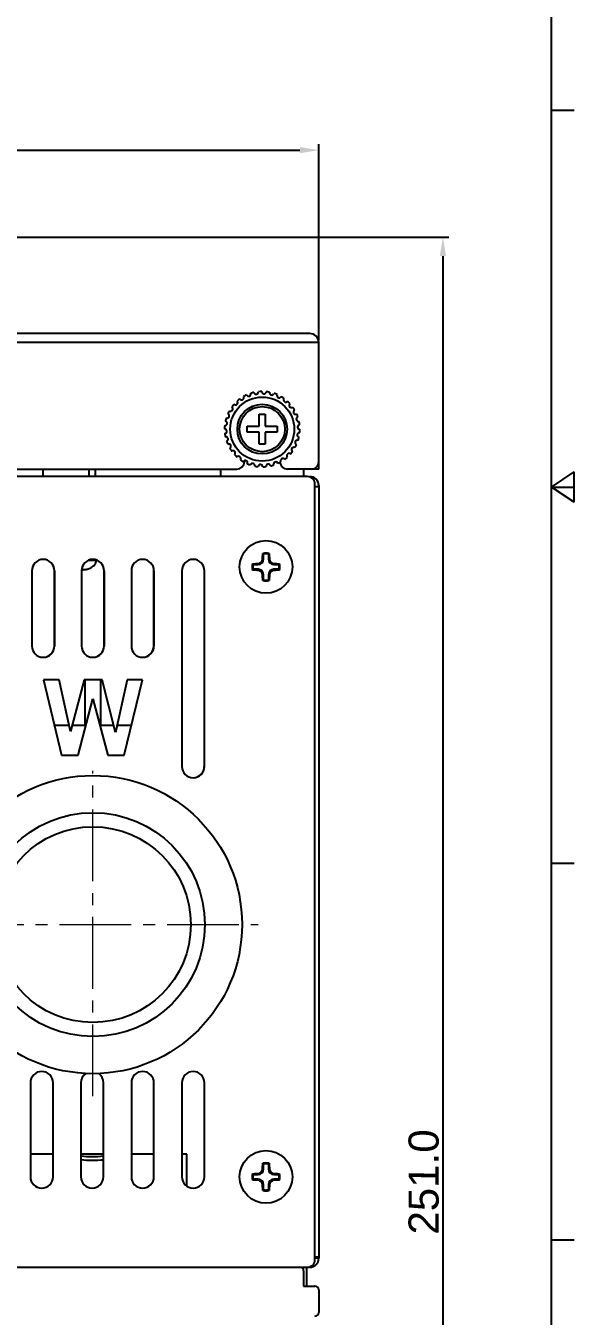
# Model space of a CAD drawing. Header units: millimetres. Extents: x 12659 to 13466, y -343 to 215.
# Drawn here: x 13393.1 to 13465.9, y -169.3 to 2.1 of the extents above; entities that cross this region are included whole.
import ezdxf

# ---------------------------------------------------------------- set-up
doc = ezdxf.new("R2010")
doc.units = ezdxf.units.MM
doc.header["$PDMODE"] = 3
doc.header["$PDSIZE"] = 1
doc.linetypes.add('CENTER2', pattern=[28.575, 19.05, -3.175, 3.175, -3.175])
doc.linetypes.add('CENTERX2', pattern=[101.6, 63.5, -12.7, 12.7, -12.7])
doc.layers.get('0').update_dxf_attribs({"linetype": 'CONTINUOUS'})
doc.layers.get('Defpoints').update_dxf_attribs({"linetype": 'CONTINUOUS'})
doc.layers.add('3', color=112, linetype='CENTERX2', lineweight=15)
doc.layers.add('Dim', color=1, linetype='CONTINUOUS')
doc.styles.add('OMI-1', font='arial.ttf', dxfattribs={"oblique": 1})
doc.dimstyles.new('1', dxfattribs={"dimtxt": 4, "dimasz": 2.5, "dimexe": 0.8, "dimexo": 0.3, "dimgap": 0.5, "dimtad": 1, "dimtoh": 1, "dimdec": 1, "dimzin": 0, "dimdsep": 46, "dimtxsty": 'OMI-1', "dimcen": 0, "dimclrd": 256, "dimclre": 256, "dimclrt": 256, "dimadec": 0, "dimazin": 0, "dimtfac": 0.8, "dimtdec": 1, "dimtix": 1, "dimtmove": 0, "dimatfit": 3, "dimfxl": 1, "dimtolj": 1, "dimtzin": 0, "dimarcsym": 0})

# ---------------------------------------------------------------- blocks, each defined once
blk = doc.blocks.new('*D6282')
at = {"layer": 'Defpoints', "color": 0}
for p in [(13375.5, -25.98), (13416.5, -276.97), (13448.49, -276.97)]:
    blk.add_point(p, dxfattribs=at)
at = {"layer": 'Dim', "lineweight": -2}
for p, q in [((13375.8, -25.98), (13449.29, -25.98)), ((13448.49, -28.48), (13448.49, -274.47)), ((13416.8, -276.97), (13449.29, -276.97))]:
    blk.add_line(p, q, dxfattribs=at)
at = {"layer": 'Dim'}
for points in [[(13448.9, -28.48), (13448.07, -28.48), (13448.49, -25.98)], [(13448.07, -274.47), (13448.9, -274.47), (13448.49, -276.97)]]:
    blk.add_solid(points, dxfattribs=at)
at = {"layer": 'Dim', "insert": (13445.95, -151.48), "char_height": 4, "attachment_point": 5, "rotation": 90, "style": 'OMI-1'}
blk.add_mtext('\\A1;251.0', dxfattribs=at)
blk = doc.blocks.new('*D6283')
at = {"layer": 'Defpoints', "color": 0}
for p in [(13432, -14.42), (13292, -39.97), (13432, -39.97)]:
    blk.add_point(p, dxfattribs=at)
at = {"layer": 'Dim', "lineweight": -2}
for p, q in [((13292, -39.67), (13292, -13.62)), ((13432, -39.67), (13432, -13.62)), ((13294.5, -14.42), (13429.5, -14.42))]:
    blk.add_line(p, q, dxfattribs=at)
at = {"layer": 'Dim'}
for points in [[(13294.5, -14), (13294.5, -14.83), (13292, -14.42)], [(13429.5, -14.83), (13429.5, -14), (13432, -14.42)]]:
    blk.add_solid(points, dxfattribs=at)
at = {"layer": 'Dim', "insert": (13362, -11.87), "char_height": 4, "attachment_point": 5, "style": 'OMI-1'}
blk.add_mtext('\\A1;140.0', dxfattribs=at)

msp = doc.modelspace()

# ---------------------------------------------------------------- linework, layer by layer
for p, q in [((13462.92, -339.16), (13462.92, 210.84)), ((13465.92, -9.16), (13462.92, -9.16)), ((13462.92, -59.16), (13465.92, -57.16)), ((13465.92, -61.16), (13465.92, -57.16)), ((13462.92, -59.16), (13465.92, -59.16)), ((13465.92, -61.16), (13462.92, -59.16)), ((13465.92, -109.16), (13462.92, -109.16)), ((13465.92, -159.16), (13462.92, -159.16))]:
    msp.add_line(p, q)
at = {"color": 7, "linetype": 'Continuous'}
for p, q in [((13430.8, -38.77), (13293.2, -38.77)), ((13432, -39.97), (13292, -39.97)), ((13432, -56.77), (13432, -39.97)), ((13424.1, -51.07), (13424.1, -49.47)), ((13424.1, -49.47), (13424.9, -49.47)), ((13424.9, -49.47), (13424.9, -51.07)), ((13422.5, -51.87), (13422.5, -51.07)), ((13422.5, -51.07), (13424.1, -51.07)), ((13424.9, -51.07), (13426.5, -51.07)), ((13426.5, -51.07), (13426.5, -51.87)), ((13424.1, -51.87), (13422.5, -51.87)), ((13424.1, -53.47), (13424.1, -51.87)), ((13424.9, -51.87), (13424.9, -53.47)), ((13426.5, -51.87), (13424.9, -51.87)), ((13424.9, -53.47), (13424.1, -53.47)), ((13422.15, -55.65), (13422.14, -55.81)), ((13353.02, -56.77), (13421.14, -56.77)), ((13430.5, -57.77), (13353.02, -57.77)), ((13395.4, -57.77), (13395.4, -56.77)), ((13401.5, -57.77), (13401.5, -56.77)), ((13402.3, -56.77), (13402.3, -57.77)), ((13419, -57.77), (13419, -56.77)), ((13432, -56.77), (13427.85, -56.77)), ((13430, -56.77), (13430, -57.77)), ((13431.5, -161.77), (13431.5, -58.77)), ((13431.5, -59.07), (13432, -59.07)), ((13432, -58.97), (13432, -161.57)), ((13424.69, -68.71), (13424.69, -68.05)), ((13425.31, -68.05), (13425.31, -68.71)), ((13400.54, -70.12), (13401.15, -70.12)), ((13401.49, -68.87), (13402.3, -68.87)), ((13402.09, -69.68), (13402.03, -69.68)), ((13402.3, -68.8), (13402.3, -68.87)), ((13423.27, -69.46), (13423.94, -69.46)), ((13423.94, -70.08), (13423.27, -70.08)), ((13423.94, -69.46), (13423.94, -69.32)), ((13423.94, -70.08), (13423.94, -70.23)), ((13424.69, -68.71), (13424.54, -68.71)), ((13425.31, -68.71), (13425.45, -68.71)), ((13426.06, -69.46), (13426.06, -69.32)), ((13426.06, -69.46), (13426.72, -69.46)), ((13426.06, -70.08), (13426.06, -70.23)), ((13426.72, -70.08), (13426.06, -70.08)), ((13393.92, -70.27), (13393.92, -80.27)), ((13396.9, -70.27), (13396.9, -80.27)), ((13396.92, -80.27), (13396.92, -70.27)), ((13400.52, -70.27), (13400.52, -80.27)), ((13403.5, -70.27), (13403.5, -80.27)), ((13403.52, -80.27), (13403.52, -70.27)), ((13407.12, -70.27), (13407.12, -80.27)), ((13410.1, -70.27), (13410.1, -80.27)), ((13410.12, -80.27), (13410.12, -70.27)), ((13413.82, -70.27), (13413.82, -96.27)), ((13416.8, -70.27), (13416.8, -96.27)), ((13416.82, -96.27), (13416.82, -70.27)), ((13424.69, -70.83), (13424.54, -70.83)), ((13424.69, -71.5), (13424.69, -70.83)), ((13425.31, -70.83), (13425.31, -71.5)), ((13425.31, -70.83), (13425.45, -70.83)), ((13395.46, -84.77), (13397.85, -94.77)), ((13397.53, -84.77), (13395.46, -84.77)), ((13399.04, -91.64), (13397.53, -84.77)), ((13400.86, -84.77), (13399.04, -91.64)), ((13403.26, -84.77), (13400.86, -84.77)), ((13400.99, -90.77), (13400.99, -84.77)), ((13403.01, -84.77), (13403.01, -90.77)), ((13405.02, -91.76), (13403.26, -84.77)), ((13406.55, -84.77), (13405.02, -91.76)), ((13406.16, -94.77), (13408.59, -84.77)), ((13408.59, -84.77), (13406.55, -84.77)), ((13400.04, -94.77), (13402.02, -87.3)), ((13402.02, -87.3), (13404.01, -94.77)), ((13396.89, -90.77), (13398.84, -90.77)), ((13399.27, -90.77), (13401.1, -90.77)), ((13402.95, -90.77), (13404.77, -90.77)), ((13405.23, -90.77), (13407.13, -90.77)), ((13397.85, -94.77), (13400.04, -94.77)), ((13404.01, -94.77), (13406.16, -94.77)), ((13393.72, -138.27), (13393.72, -150.77)), ((13396.72, -150.77), (13396.72, -138.27)), ((13400.42, -138.27), (13400.42, -150.77)), ((13403.42, -150.77), (13403.42, -138.27)), ((13407.12, -138.27), (13407.12, -150.77)), ((13410.12, -150.77), (13410.12, -138.27)), ((13413.82, -138.27), (13413.82, -150.77)), ((13416.82, -150.77), (13416.82, -138.27)), ((13396.72, -147.77), (13393.72, -147.77)), ((13403.42, -147.77), (13400.42, -147.77)), ((13410.12, -147.77), (13407.12, -147.77)), ((13414.5, -147.77), (13413.82, -147.77)), ((13414.5, -152.02), (13414.5, -147.77)), ((13424.69, -149.71), (13424.69, -149.05)), ((13425.31, -149.05), (13425.31, -149.71)), ((13423.27, -150.46), (13423.94, -150.46)), ((13423.94, -150.46), (13423.94, -150.32)), ((13424.69, -149.71), (13424.54, -149.71)), ((13425.31, -149.71), (13425.45, -149.71)), ((13426.06, -150.46), (13426.06, -150.32)), ((13426.06, -150.46), (13426.72, -150.46)), ((13423.94, -151.08), (13423.27, -151.08)), ((13423.94, -151.08), (13423.94, -151.23)), ((13424.69, -151.83), (13424.54, -151.83)), ((13424.69, -152.5), (13424.69, -151.83)), ((13425.31, -151.83), (13425.45, -151.83)), ((13425.31, -151.83), (13425.31, -152.5)), ((13426.72, -151.08), (13426.06, -151.08)), ((13426.06, -151.08), (13426.06, -151.23)), ((13293.5, -162.77), (13430.5, -162.77)), ((13430.4, -165.27), (13430.4, -162.77)), ((13430.8, -162.77), (13430.8, -162.73)), ((13431.5, -161.37), (13432, -161.37)), ((13432, -161.57), (13431.5, -161.57)), ((13430, -163.27), (13430, -165.27)), ((13430, -165.27), (13431.5, -165.27)), ((13432, -165.77), (13432, -168.77))]:
    msp.add_line(p, q, dxfattribs=at)
for centre, radius in [((13424.5, -51.47), 4.25), ((13424.5, -51.47), 3.3), ((13424.5, -51.47), 3), ((13425, -69.77), 3.5), ((13402.02, -117.27), 19.8), ((13402.02, -117.27), 14.86), ((13402.02, -117.27), 13), ((13425, -150.77), 3.5)]:
    msp.add_circle(centre, radius, dxfattribs=at)
for centre, radius, start, end in [((13430.8, -39.97), 1.2, 0, 90), ((13420.95, -47.95), 0.3, 226.9437, 43.5055), ((13424.5, -51.47), 5, 126.6629, 131.7863), ((13421.76, -47.29), 0.3, 214.9437, 31.5055), ((13424.5, -51.47), 5, 114.6629, 119.7863), ((13422.69, -46.81), 0.3, 202.9437, 19.5055), ((13424.5, -51.47), 5, 102.6629, 107.7863), ((13423.69, -46.54), 0.3, 190.9437, 7.5055), ((13424.5, -51.47), 5, 90.6629, 95.7863), ((13424.74, -46.48), 0.3, 178.9437, 355.5055), ((13424.5, -51.47), 5, 78.6629, 83.7863), ((13425.77, -46.64), 0.3, 166.9437, 343.5055), ((13424.5, -51.47), 5, 66.6629, 71.7863), ((13426.75, -47.01), 0.3, 154.9437, 331.5055), ((13424.5, -51.47), 5, 54.6629, 59.7863), ((13427.63, -47.58), 0.3, 142.9437, 319.5055), ((13424.5, -51.47), 5, 42.6629, 47.7863), ((13419.82, -49.7), 0.3, 250.9437, 67.5055), ((13424.5, -51.47), 5, 150.6629, 155.7863), ((13420.29, -48.77), 0.3, 238.9437, 55.5055), ((13424.5, -51.47), 5, 138.6629, 143.7863), ((13428.37, -48.31), 0.3, 130.9437, 307.5055), ((13424.5, -51.47), 5, 30.6629, 35.7863), ((13428.94, -49.19), 0.3, 118.9437, 295.5055), ((13424.5, -51.47), 5, 18.6629, 23.7863), ((13424.5, -51.47), 5, 174.6629, 179.7863), ((13419.55, -50.71), 0.3, 262.9437, 79.5055), ((13424.5, -51.47), 5, 162.6629, 167.7863), ((13429.32, -50.16), 0.3, 106.9437, 283.5055), ((13429.49, -51.19), 0.3, 94.9437, 271.5055), ((13424.5, -51.47), 5, 6.6629, 11.7863), ((13419.5, -51.75), 0.3, 274.9437, 91.5055), ((13424.5, -51.47), 5, 186.6629, 191.7863), ((13419.67, -52.79), 0.3, 286.9437, 103.5055), ((13424.5, -51.47), 5, 198.6629, 203.7863), ((13429.17, -53.25), 0.3, 70.9437, 247.5055), ((13429.44, -52.24), 0.3, 82.9437, 259.5055), ((13424.5, -51.47), 5, 342.6629, 347.7863), ((13424.5, -51.47), 5, 354.6629, 359.7863), ((13420.05, -53.76), 0.3, 298.9437, 115.5055), ((13424.5, -51.47), 5, 210.6629, 215.7863), ((13420.62, -54.63), 0.3, 310.9437, 127.5055), ((13428.05, -54.99), 0.3, 46.9437, 223.5055), ((13424.5, -51.47), 5, 318.6629, 323.7863), ((13428.7, -54.18), 0.3, 58.9437, 235.5055), ((13424.5, -51.47), 5, 330.6629, 335.7863), ((13424.5, -51.47), 5, 222.6629, 227.7863), ((13421.36, -55.37), 0.3, 322.9437, 139.5055), ((13421.14, -55.77), 1, 270, 358), ((13424.5, -51.47), 5, 234.6629, 239.7863), ((13422.24, -55.94), 0.3, 334.9437, 151.5055), ((13424.5, -51.47), 5, 246.6629, 251.7863), ((13423.22, -56.31), 0.3, 346.9437, 163.5055), ((13424.5, -51.47), 5, 258.6629, 263.7863), ((13424.25, -56.47), 0.3, 358.9437, 175.5055), ((13424.5, -51.47), 5, 270.6629, 275.7863), ((13425.3, -56.41), 0.3, 10.9437, 187.5055), ((13424.5, -51.47), 5, 282.6629, 287.7863), ((13426.31, -56.13), 0.3, 22.9437, 199.5055), ((13424.5, -51.47), 5, 294.6629, 299.7863), ((13427.85, -55.77), 1, 186.2466, 270), ((13427.24, -55.66), 0.3, 34.9437, 211.5055), ((13424.5, -51.47), 5, 306.6629, 311.7863), ((13431, -55.77), 1, 270, 0), ((13430.5, -58.77), 1, 0, 90), ((13430.8, -58.97), 1.2, 0, 90), ((13425, -69.77), 1.85, 77.226, 102.774), ((13421.06, -72.38), 5.65, 50.1171, 51.3999), ((13425, -69.77), 1.75, 79.7747, 100.2253), ((13428.93, -72.38), 5.65, 128.6001, 129.8829), ((13395.42, -70.27), 1.5, 0, 180), ((13402.02, -70.27), 1.5, 0, 180), ((13399.5, -59.82), 10.43, 278.7639, 279.1193), ((13401.02, -68.66), 1.48, 316.7094, 352.7372), ((13408.62, -70.27), 1.5, 0, 180), ((13415.32, -70.27), 1.5, 0, 180), ((13425, -69.77), 1.85, 167.226, 192.774), ((13427.61, -65.84), 5.65, 218.6001, 219.8829), ((13427.61, -73.71), 5.65, 140.1171, 141.3999), ((13425, -69.77), 1.75, 169.7747, 190.2253), ((13423.94, -68.71), 0.75, 270, 0), ((13423.91, -68.68), 0.633, 272.6519, 357.3481), ((13423.94, -70.83), 0.75, 0, 90), ((13423.91, -70.86), 0.633, 2.6519, 87.3481), ((13426.06, -68.71), 0.75, 180, 270), ((13426.06, -70.83), 0.75, 90, 180), ((13426.09, -68.68), 0.633, 182.6519, 267.3481), ((13426.09, -70.86), 0.633, 92.6519, 177.3481), ((13422.38, -65.84), 5.65, 320.1171, 321.3999), ((13425, -69.77), 1.75, 349.7747, 10.2253), ((13422.38, -73.71), 5.65, 38.6001, 39.8829), ((13425, -69.77), 1.85, 347.226, 12.774), ((13421.06, -67.16), 5.65, 308.6001, 309.8829), ((13425, -69.77), 1.85, 257.226, 282.774), ((13425, -69.77), 1.75, 259.7747, 280.2253), ((13428.93, -67.16), 5.65, 230.1171, 231.3999), ((13395.42, -80.27), 1.5, 180, 0), ((13395.4, -80.27), 1.5, 270.5179, 0), ((13402.02, -80.27), 1.5, 180, 0), ((13402, -80.27), 1.5, 270.5179, 0), ((13408.62, -80.27), 1.5, 180, 0), ((13408.6, -80.27), 1.5, 270.5179, 0), ((13415.32, -96.27), 1.5, 180, 0), ((13415.3, -96.27), 1.5, 270.5179, 0), ((13395.22, -138.27), 1.5, 0, 180), ((13401.92, -138.27), 1.5, 124.9476, 180), ((13401.92, -138.27), 1.5, 0, 54.6301), ((13408.62, -138.27), 1.5, 0, 180), ((13415.32, -138.27), 1.5, 0, 180), ((13402, -134.57), 13.5, 263.3023, 276.0711), ((13402, -134.57), 14, 263.5393, 275.8558), ((13425, -150.77), 1.85, 77.226, 102.774), ((13421.06, -153.38), 5.65, 50.1171, 51.3999), ((13425, -150.77), 1.75, 79.7747, 100.2253), ((13428.93, -153.38), 5.65, 128.6001, 129.8829), ((13395.22, -150.77), 1.5, 180, 0), ((13401.92, -150.77), 1.5, 180, 0), ((13408.62, -150.77), 1.5, 180, 0), ((13415.32, -150.77), 1.5, 180, 0), ((13425, -150.77), 1.85, 167.226, 192.774), ((13427.61, -146.84), 5.65, 218.6001, 219.8829), ((13425, -150.77), 1.75, 169.7747, 190.2253), ((13423.94, -149.71), 0.75, 270, 0), ((13423.91, -149.68), 0.633, 272.6519, 357.3481), ((13426.06, -149.71), 0.75, 180, 270), ((13426.09, -149.68), 0.633, 182.6519, 267.3481), ((13422.38, -146.84), 5.65, 320.1171, 321.3999), ((13425, -150.77), 1.75, 349.7747, 10.2253), ((13425, -150.77), 1.85, 347.226, 12.774), ((13427.61, -154.71), 5.65, 140.1171, 141.3999), ((13423.94, -151.83), 0.75, 0, 90), ((13423.91, -151.86), 0.633, 2.6519, 87.3481), ((13421.06, -148.16), 5.65, 308.6001, 309.8829), ((13425, -150.77), 1.75, 259.7747, 280.2253), ((13426.06, -151.83), 0.75, 90, 180), ((13428.93, -148.16), 5.65, 230.1171, 231.3999), ((13426.09, -151.86), 0.633, 92.6519, 177.3481), ((13422.38, -154.71), 5.65, 38.6001, 39.8829), ((13425, -150.77), 1.85, 257.226, 282.774), ((13429.5, -163.27), 0.5, 0, 90), ((13430.5, -161.77), 1, 270, 0), ((13430.8, -161.57), 1.2, 270, 0), ((13431.5, -165.77), 0.5, 0, 90), ((13431.5, -168.77), 0.5, 270, 0)]:
    msp.add_arc(centre, radius, start, end, dxfattribs=at)
for points, knots in [([(13424.54, -68.71), (13424.54, -68.65), (13424.55, -68.4), (13424.57, -68.15), (13424.59, -67.97)], [0, 0, 0, 0, 0.256442, 1, 1, 1, 1]), ([(13425.4, -67.97), (13425.41, -68.03), (13425.43, -68.28), (13425.44, -68.53), (13425.45, -68.71)], [0, 0, 0, 0, 0.242992, 1, 1, 1, 1]), ([(13401.09, -70.13), (13400.99, -70.14), (13400.8, -70.17), (13400.62, -70.18), (13400.53, -70.19)], [0, 0, 0, 0, 0.526826, 1, 1, 1, 1]), ([(13402.03, -69.68), (13401.91, -69.79), (13401.64, -69.99), (13401.32, -70.09), (13401.15, -70.12)], [0, 0, 0, 0, 0.498966, 1, 1, 1, 1]), ([(13423.19, -69.36), (13423.25, -69.36), (13423.5, -69.34), (13423.75, -69.32), (13423.94, -69.32)], [0, 0, 0, 0, 0.242992, 1, 1, 1, 1]), ([(13423.94, -70.23), (13423.87, -70.23), (13423.62, -70.21), (13423.38, -70.2), (13423.19, -70.18)], [0, 0, 0, 0, 0.256444, 1, 1, 1, 1]), ([(13426.06, -69.32), (13426.12, -69.32), (13426.37, -69.33), (13426.61, -69.35), (13426.8, -69.36)], [0, 0, 0, 0, 0.256444, 1, 1, 1, 1]), ([(13426.8, -70.18), (13426.74, -70.19), (13426.49, -70.21), (13426.24, -70.22), (13426.06, -70.23)], [0, 0, 0, 0, 0.242992, 1, 1, 1, 1]), ([(13424.59, -71.58), (13424.58, -71.52), (13424.56, -71.27), (13424.55, -71.02), (13424.54, -70.83)], [0, 0, 0, 0, 0.242992, 1, 1, 1, 1]), ([(13425.45, -70.83), (13425.45, -70.9), (13425.44, -71.14), (13425.42, -71.39), (13425.4, -71.58)], [0, 0, 0, 0, 0.256442, 1, 1, 1, 1]), ([(13424.54, -149.71), (13424.54, -149.65), (13424.55, -149.4), (13424.57, -149.15), (13424.59, -148.97)], [0, 0, 0, 0, 0.256442, 1, 1, 1, 1]), ([(13425.4, -148.97), (13425.41, -149.03), (13425.43, -149.28), (13425.44, -149.53), (13425.45, -149.71)], [0, 0, 0, 0, 0.242992, 1, 1, 1, 1]), ([(13423.19, -150.36), (13423.25, -150.36), (13423.5, -150.34), (13423.75, -150.32), (13423.94, -150.32)], [0, 0, 0, 0, 0.242992, 1, 1, 1, 1]), ([(13426.06, -150.32), (13426.12, -150.32), (13426.37, -150.33), (13426.61, -150.35), (13426.8, -150.36)], [0, 0, 0, 0, 0.256444, 1, 1, 1, 1]), ([(13423.94, -151.23), (13423.87, -151.23), (13423.62, -151.21), (13423.38, -151.2), (13423.19, -151.18)], [0, 0, 0, 0, 0.256444, 1, 1, 1, 1]), ([(13424.59, -152.58), (13424.58, -152.52), (13424.56, -152.27), (13424.55, -152.02), (13424.54, -151.83)], [0, 0, 0, 0, 0.242992, 1, 1, 1, 1]), ([(13425.45, -151.83), (13425.45, -151.9), (13425.44, -152.14), (13425.42, -152.39), (13425.4, -152.58)], [0, 0, 0, 0, 0.256442, 1, 1, 1, 1]), ([(13426.8, -151.18), (13426.74, -151.19), (13426.49, -151.21), (13426.24, -151.22), (13426.06, -151.23)], [0, 0, 0, 0, 0.242992, 1, 1, 1, 1])]:
    msp.add_open_spline(points, degree=3, knots=knots, dxfattribs=at)
at = {"layer": '3', "linetype": 'CENTER2', "ltscale": 0.5}
for p, q in [((13402.02, -140.07), (13402.02, -96.87)), ((13297.58, -117.27), (13423.98, -117.27))]:
    msp.add_line(p, q, dxfattribs=at)

# ---------------------------------------------------------------- dimensions: what is measured, and where the dimension line sits
at = {"layer": 'Dim'}
dim = msp.add_linear_dim(base=(13432, -14.42), p1=(13292, -39.97), p2=(13432, -39.97), dimstyle='1', dxfattribs=at)
dim.commit()
dim.dimension.update_dxf_attribs({"geometry": '*D6283', "text_midpoint": (13362, -11.87)})
dim = msp.add_linear_dim(base=(13448.49, -276.97), p1=(13375.5, -25.98), p2=(13416.5, -276.97), angle=90, dimstyle='1', dxfattribs=at)
dim.commit()
dim.dimension.update_dxf_attribs({"geometry": '*D6282', "text_midpoint": (13445.95, -151.48)})

doc.saveas('drawing.dxf')
